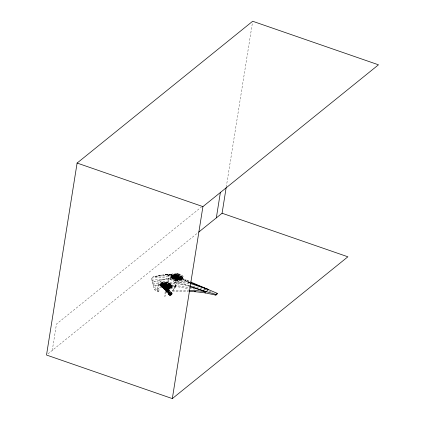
<?xml version="1.0" encoding="UTF-8"?>
<svg xmlns="http://www.w3.org/2000/svg" width="425" height="425" viewBox="0 0 425 425"><rect width="100%" height="100%" fill="white"/><g stroke="black" fill="none" stroke-linecap="round" stroke-linejoin="round"><path stroke-width="0.32" stroke-dasharray="2.12 1.59" d="M172.003 287.486C174.266 283.666 161.532 280.92 160.639 285.217C161.622 287.762 168.815 289.616 171.982 287.523L166.085 285.913L166.51 285.68M166.743 285.935L165.277 288.092L164.703 288.24L165.277 288.092L166.797 285.828L166.265 285.531L165.904 283.013L166.409 283.348L166.743 285.935L160.894 285.807M177.379 277.344L182.782 277.334L177.379 277.344L182.383 279.161L177.363 277.339L180.577 279.942L177.145 277.339L180.577 279.942M166.903 286.163L166.913 285.6L172.29 286.105L172.274 286.668L166.855 286.184L166.961 285.632L172.311 286.593L172.215 287.114L166.86 286.152L172.274 286.668M171.392 277.047L171.408 276.484L176.779 276.988L176.763 277.557L171.392 277.047L177.549 277.541L178.075 275.496A0.659 0.292 9.1 0 0 177.22 275.055A0.659 0.292 9.1 0 0 177.007 275.527A0.659 0.292 9.1 0 0 178.075 275.496M189.89 282.715L185.199 280.596C181.863 281.727 178.298 282.79 174.707 282.96C171.477 283.751 163.657 280.925 171.1 278.646L177.485 276.712L177.708 275.331L171.822 274.109L168.938 274.805C175.1 279.549 183.733 277.552 190.203 281.605M167.067 288.293A0.903 0.398 9.1 0 1 165.607 288.336A0.903 0.398 9.1 0 1 165.899 287.688A0.903 0.398 9.1 0 1 167.067 288.293L164.916 296.267L165.288 288.108M166.722 285.887C161.893 287.061 160.044 288.58 166.435 285.903L161.627 286.742L166.435 285.903L166.074 285.887L166.196 283.921M177.082 277.137C173.273 282.551 167.519 274.003 175.047 274.608C181.741 273.61 187.292 280.697 177.618 279.809L175.493 287.73L175.86 279.565M176.763 277.557L176.773 275.384M160.778 285.345L166.233 285.818L160.841 284.899M177.438 277.376L182.851 278.285L177.427 277.328L182.899 277.796L177.438 277.376L182.697 278.773L177.427 277.328M177.209 277.158L177.517 277.445M164.719 296.167L165.091 296.225M166.207 283.847L167.131 282.014L167.514 283.964M167.349 282.126L166.956 282.11M175.291 287.624L175.668 287.661M176.678 277.344L173.639 274.906L174.133 274.545C180.349 277.998 175.488 276.346 177.028 277.658L173.166 278.864L172.858 278.322L176.72 277.116L176.975 277.605L176.694 277.111L172.258 277.881L176.694 277.111M176.784 275.304L177.708 273.472L178.086 275.421M177.921 273.61L177.523 273.546M177.48 277.312C176.163 277.801 182.867 276.123 181.693 276.436M166.956 285.664L172.29 286.105M171.36 276.59L176.72 277.488L176.88 276.951L171.695 275.628L171.503 276.16L176.72 277.488L176.821 276.967L171.466 276.038L171.36 276.59L176.683 277.451M171.461 276.069L176.816 276.999M154.403 289.707A20.554 17.106 51.1 0 0 157.154 289.776L157.335 289.765C156.464 283.156 162.377 278.072 168.603 279.406C174.818 279.257 177.666 286.471 172.428 290.211C171.902 292.182 174.208 288.979 174.617 288.437C175.344 287.513 174.585 286.243 173.48 286.105C168.146 285.148 161.42 285.037 157.404 289.181L157.335 289.765L158.791 291.768A6.269 5.217 51.1 0 1 157.951 291.747L154.403 289.701L151.369 278.226L153.276 276.686L157.675 276.075L167.944 275.628L176.524 275.793L177.708 275.331M158.18 284.336L159.067 290.381L158.849 291.768M52.27 350.386L56.467 324.057L201.434 206.97M160.464 284.707L163.253 282.763L160.464 284.707L163.009 282.652M160.73 285.047L163.524 283.05L160.979 285.106M161.532 285.988L164.321 284.017M164.347 284.219L164.592 284.33L162.047 286.36M162.6 287.242L165.389 285.271L162.605 287.21L165.15 285.154M162.578 287.013L165.128 284.931L162.334 286.896L165.123 284.957M165.66 285.584L162.865 287.555L165.415 285.467M163.54 283.305L160.995 285.361L163.79 283.363M163.381 287.953L165.925 285.897L165.681 285.781M163.407 288.15L166.111 285.998M163.667 288.495L166.467 286.498L163.917 288.58L163.227 287.783C164.008 285.988 168.311 286.716 169.155 288.432C168.789 290.344 164.225 289.005 163.917 288.58M164.209 289.09L166.993 287.151L164.209 289.09L166.754 287.034M164.47 289.436L167.269 287.433L164.719 289.521M165.006 290.062L167.795 288.092L165.012 290.031L167.556 287.975M167.285 287.661L167.53 287.778L164.99 289.802M165.298 288.001L166.069 285.802M165.272 290.376L168.066 288.373L165.522 290.429M168.087 288.602L168.332 288.718L165.792 290.743M165.808 291.003L168.597 289.032L165.814 290.971L168.358 288.915M166.483 286.753L163.933 288.809L166.733 286.811M166.324 291.401L168.868 289.313L166.079 291.284L168.868 289.345M167.503 284.038A0.659 0.292 9.1 0 1 166.435 284.07A0.659 0.292 9.1 0 1 166.648 283.597A0.659 0.292 9.1 0 1 167.503 284.038L166.94 286.137L172.173 286.174L172.083 285.637L166.86 285.568L166.94 286.137M168.013 280.447L168.943 274.582M166.611 291.938L169.405 289.94L166.855 292.028M166.589 291.715L169.139 289.627L166.595 291.683M167.121 292.342L169.671 290.286L169.426 290.169M167.413 292.878L170.207 290.881L167.657 292.968M167.949 293.478L170.738 291.539L167.949 293.478L170.494 291.422M167.923 293.282L170.468 291.226L170.228 291.109M168.21 293.818L171.009 291.821L168.459 293.903M168.725 294.217L171.275 292.134M168.746 294.445L171.541 292.48L168.752 294.419L171.296 292.363M169.012 294.759L171.812 292.761L169.267 294.817M169.687 290.514L167.142 292.565L169.692 290.482M169.548 295.386L172.343 293.415L169.554 295.359L172.098 293.303M171.833 292.99L172.072 293.107L169.532 295.131M169.814 295.699L172.614 293.702L170.069 295.757M175.876 279.459L176.641 277.259M174.792 288.198L175.105 286.216M177.645 279.756A0.903 0.398 9.1 0 1 176.184 279.799A0.903 0.398 9.1 0 1 176.471 279.145A0.903 0.398 9.1 0 1 177.645 279.756L177.629 279.836A0.903 0.398 9.1 0 1 176.168 279.878A0.903 0.398 9.1 0 1 176.46 279.23A0.903 0.398 9.1 0 1 177.629 279.836L174.473 279.135L174.84 279.57L177.48 277.594L177.294 277.344L181.937 279.453L177.294 277.344M189.895 282.747L185.204 280.643L185.353 279.746L184.758 279.246M226.259 187.027L252.461 22.562M189.438 282.503L185.204 280.633L185.353 279.746L190.188 281.796M165.66 288.421L166.207 286.067L166.812 285.929L166.329 285.52L166.871 283.167L167.407 283.502L166.271 288.283L165.681 288.469L166.249 288.235L166.791 285.882L169.299 284.033L168.852 283.581L166.472 285.51L166.919 285.961M165.681 288.469L166.207 286.067M166.329 285.52L166.908 283.13L167.407 283.502M176.285 279.645L177.395 274.863L177.985 274.672L177.459 277.079L176.832 277.291L177.326 277.668L176.784 280.022L176.285 279.645L176.784 280.022M176.816 279.985L177.363 277.631L176.789 277.233L177.459 277.079M161.07 284.49L166.255 285.812C165.777 285.101 167.492 286.307 166.212 285.552L164.927 282.981L166.696 285.844M178.914 274.152L180.285 274.858L180.933 275.772C179.573 279.098 173.825 275.719 171.509 276.978L171.599 277.52L176.832 277.557L176.779 276.988M161.298 283.98L166.34 285.749L166.09 285.908M171.982 287.523L172.173 286.992L166.993 285.669L166.797 286.2L171.45 285.239L171.185 284.713L166.733 285.515L171.185 284.713M161.771 283.64L166.255 285.812M171.599 277.52L171.519 276.951M178.936 274.157C177.459 273.748 174.383 273.116 173.894 275.156C174.038 276.25 177.629 277.817 176.72 277.047L171.79 277.451L171.971 277.987L176.901 277.583M162.366 283.417L166.467 285.802L162.366 283.417L162.711 283.576M166.467 285.802L163.142 283.156M181.321 279.73L177.22 277.344L182.043 276.399M176.938 276.941L176.662 277.445L171.817 275.772L172.093 275.262L176.943 276.973L172.093 275.262M171.817 275.772L172.098 275.294M166.733 286.211L167.009 285.706L171.865 287.417L171.583 287.89L166.727 286.179L166.993 285.701M166.632 285.701L166.977 286.052L166.802 285.542L171.716 285.164L171.891 285.701L166.977 286.073M164.703 288.24L166.154 286.036M166.265 286.099L166.68 288.628L167.269 288.394L166.855 285.871L166.334 286.126L167.678 288.703L168.252 288.426L166.913 285.855L166.265 286.099L166.876 285.913L168.38 283.735L167.902 283.321L166.398 285.51C166.935 286.147 166.706 287.454 168.635 288.692L169.161 288.336L166.956 285.828M177.4 277.047L176.789 277.233L177.294 277.637L175.791 279.831L175.307 279.416L176.811 277.222L177.4 277.047L176.986 274.518L176.396 274.752L176.874 277.265M176.922 277.206L178.388 275.049L178.962 274.901L177.512 277.111C175.716 277.743 178.93 276.314 180.721 275.554M176.943 277.259L178.41 275.103L178.983 274.954M164.448 283.273C162.642 282.11 168.13 286.748 166.202 285.531M177.034 277.371L179.727 280.075M177.491 277.615L176.959 277.35L178.766 280.165L176.997 277.307M179.244 279.873L177.066 277.323M172.518 278.407L172.258 277.881L172.497 278.439L176.975 277.605M165.378 283.31L164.927 282.981M172.64 274.954L172.29 275.432L176.657 277.413L177.018 276.973L172.64 274.954L177.018 276.973M177.012 276.935L176.646 277.376L172.895 275.113L173.331 274.709L177.097 276.973M171.025 288.198L171.381 287.72L167.014 285.738L166.573 286.179L170.34 288.437L170.776 288.033L167.009 285.77L166.658 286.216L171.02 288.161M172.858 278.322L176.694 277.148L177.214 277.642M170.494 284.32L170.829 284.83L166.967 286.036L166.552 285.515L169.734 283.911L170.101 284.426L166.951 285.998L166.632 285.526L170.521 284.293M170.829 284.83L166.977 285.967L167.083 288.192M177.82 280.096L177.283 279.804L176.89 277.323L177.427 277.615L177.783 280.133L177.39 277.658M177.283 279.804L176.928 277.281M177.108 277.668L176.736 277.153L173.554 278.757L173.952 279.241L177.135 277.637L176.71 277.185M168.852 283.581L169.299 284.033M176.768 277.19L177.236 276.957L175.031 274.454L174.489 274.773L176.71 277.318M172.906 275.15L173.342 274.747M166.584 286.211L167.025 285.775L171.865 287.417M177.485 276.712L177.432 276.717A6.269 5.217 51.1 0 1 176.593 276.696L154.472 281.382L152.57 282.922A157.627 131.203 51.1 0 0 158.971 283.996L159.959 284.134L159.614 284.426L166.993 285.196L169.575 283.108C179.281 286.631 168.582 291.725 163.524 288.437C155.385 286.057 161.883 280.224 167.498 282.46C178.229 287.571 156.033 285.435 165.75 282.296M169.559 283.103L162.196 282.338L159.614 284.426L165.484 290.567M168.05 288.495L165.357 290.679M168.066 288.405L165.405 290.636L170.005 295.97L160.262 284.543L159.614 284.426M162.844 282.455L160.262 284.543L162.196 282.338L162.844 282.455L172.55 293.914L162.196 282.338L160.878 282.46A157.627 131.203 51.1 0 1 154.472 281.382M47.956 353.871L198.273 232.47M160.974 285.132L163.519 283.077M162.042 286.386L164.592 284.304M179.345 275.31L177.018 277.259L179.881 275.198M163.784 287.943L166.648 285.887M164.985 289.834L167.535 287.746M165.787 290.774L168.337 288.687M169.527 295.157L172.077 293.075M170.005 295.97L172.624 293.845M167.944 275.628L169.973 274.444L171.822 274.109L170.924 278.657A20.554 17.106 51.1 0 1 168.173 278.582M157.951 291.747L157.882 290.843L154.174 286.748L156.203 285.568L158.058 285.228M157.882 290.843L159.067 290.381M176.662 277.307L177.161 276.946M166.494 286.168L166.988 285.802L170.032 288.24L169.532 288.607L166.51 286.206L167.004 285.844M174.505 274.816L175.031 274.454M162.934 287.534L166.51 285.919M175.413 274.72L175.992 274.444L177.331 277.02L176.758 277.297L175.435 274.763L175.992 274.444M166.356 286.168L166.929 285.897M167.678 288.703L168.252 288.426M166.239 285.765L160.783 285.287M177.076 277.212L181.448 275.958L177.236 277.238M162.222 287.183L166.499 285.866M157.675 276.075L161.771 275.076L169.973 274.444L163.163 274.901M189.284 285.754L172.608 279.756L167.227 278.269A44.992 37.453 51.1 0 0 161.829 277.509L160.044 277.419A44.992 37.453 51.1 0 0 151.369 278.226L152.501 280.256L157.988 279.082L164.491 279.358M160.39 275.326L154.966 276.362M162.212 287.13L162.648 287.125M171.004 274.168L164.571 274.816L170.489 274.279L165.989 274.805L169.665 275.177M161.617 286.689L161.978 286.705M182.495 276.861L177.315 277.265M161.171 286.227L166.34 285.749M176.688 273.828C166.69 272.351 170 281.164 177.602 280.643C187.313 282.211 184.599 273.217 176.673 273.828M178.288 278.237C174.696 276.239 170.468 280.038 176.104 281.132C178.824 282.737 182.352 279.177 178.266 278.232M177.315 277.318L182.5 276.919M160.894 285.754L166.292 285.85M172.428 290.211L188.742 290.418M172.274 291.077L188.578 291.545M166.095 282.365L169.602 283.114M168.603 281.855L167.423 281.78A99.253 82.62 51.1 0 1 158.557 280.691M163.428 286.036L162.249 285.961A99.253 82.62 51.1 0 1 153.383 284.872M169.23 283.417L173.639 283.719A120.456 101.315 49.3 0 1 189.917 285.648M167.328 284.952L171.737 285.255A120.456 99.163 52.8 0 1 194.485 289.17M179.43 282.253L180.551 282.343A75.342 62.709 51.1 0 1 189.656 283.895M174.255 286.429L175.376 286.524A75.342 62.709 51.1 0 1 189.013 289.313M171.397 276.516L176.768 277.02M176.205 280.728L178.5 280.808L179.695 280.149C179.467 278.258 175.227 277.53 173.836 278.986L174.292 279.932L176.21 280.734M160.969 284.426L166.271 285.759M167.71 286.779C165.213 284.787 160.06 288.022 164.672 289.436C167.052 290.95 172.699 288.718 167.689 286.774M174.489 282.158L188.966 286.572M189.401 283.183L169.134 276.728A44.992 37.453 51.1 0 0 163.737 275.968L161.952 275.883A44.992 37.453 51.1 0 0 153.276 276.686M171.812 275.735L176.662 277.445M161.277 284.033L166.318 285.802M209.058 291.056L212.792 292.448M179.207 278.348L190.241 282.567M204.393 289.074L206.125 289.823M181.937 279.453L181.64 279.379L181.911 279.501M177.273 277.397L177.544 277.52L177.113 277.387M177.22 277.344L177.565 277.504M166.138 285.605L166.573 285.759L163.551 283.358M166.621 285.823L163.992 283.029M177.193 277.392L181.294 279.777M166.573 286.179L170.34 288.437M176.959 277.35L177.443 277.637M166.361 285.483L166.876 285.913M177.177 276.983L174.133 274.545M177.48 277.594L178.766 280.165M165.41 283.268L166.727 285.802M166.733 285.515L166.972 286.073M177.331 277.02L176.758 277.297M176.986 274.518L176.396 274.752M177.57 277.35L177.655 279.65M170.032 288.24L169.532 288.607M152.501 280.256L154.174 286.748M165.872 283.055L166.265 285.531M176.524 275.793L176.593 276.696M192.828 286.248A120.456 101.315 49.3 0 1 205.567 289.813M163.928 283.401C168.768 289.638 173.82 280.521 163.928 283.401M174.5 274.863L174.457 275.209C175.509 276.946 179.786 277.599 180.375 275.767C179.254 273.992 175.791 273.668 174.5 274.863M161.266 285.642L164.061 283.677L161.266 285.642M162.068 286.583L164.863 284.617L162.063 286.615M166.419 284.155A0.659 0.292 9.1 0 0 167.487 284.118A0.659 0.292 9.1 0 0 166.632 283.677A0.659 0.292 9.1 0 0 166.419 284.155"/><path stroke-width="0.64" d="M172.327 398.592L202.916 206.608L378.484 64.807L252.673 21.25L77.106 163.051L46.516 355.034L172.327 398.592L347.894 256.796L222.084 213.238L198.788 232.05M216.33 217.882L220.421 192.196M222.084 213.238L226.153 187.68M189.231 291.561L195.75 291.747L205.769 292.979L215.831 295.131L215.948 294.413L217.26 293.351L190.793 282.051M217.26 293.351L217.148 294.068L215.831 295.131M189.396 290.424L195.925 290.509L205.966 291.747L208.633 289.595L190.857 282.8M189.598 286.763L215.948 294.413M190.639 283.597L208.633 289.595M77.106 163.051L202.916 206.608M189.906 285.972L205.966 291.747M194.639 291.295A75.342 62.709 51.1 0 1 195.755 291.747M204.648 292.543A120.456 99.163 52.8 0 1 205.769 292.979"/></g></svg>
